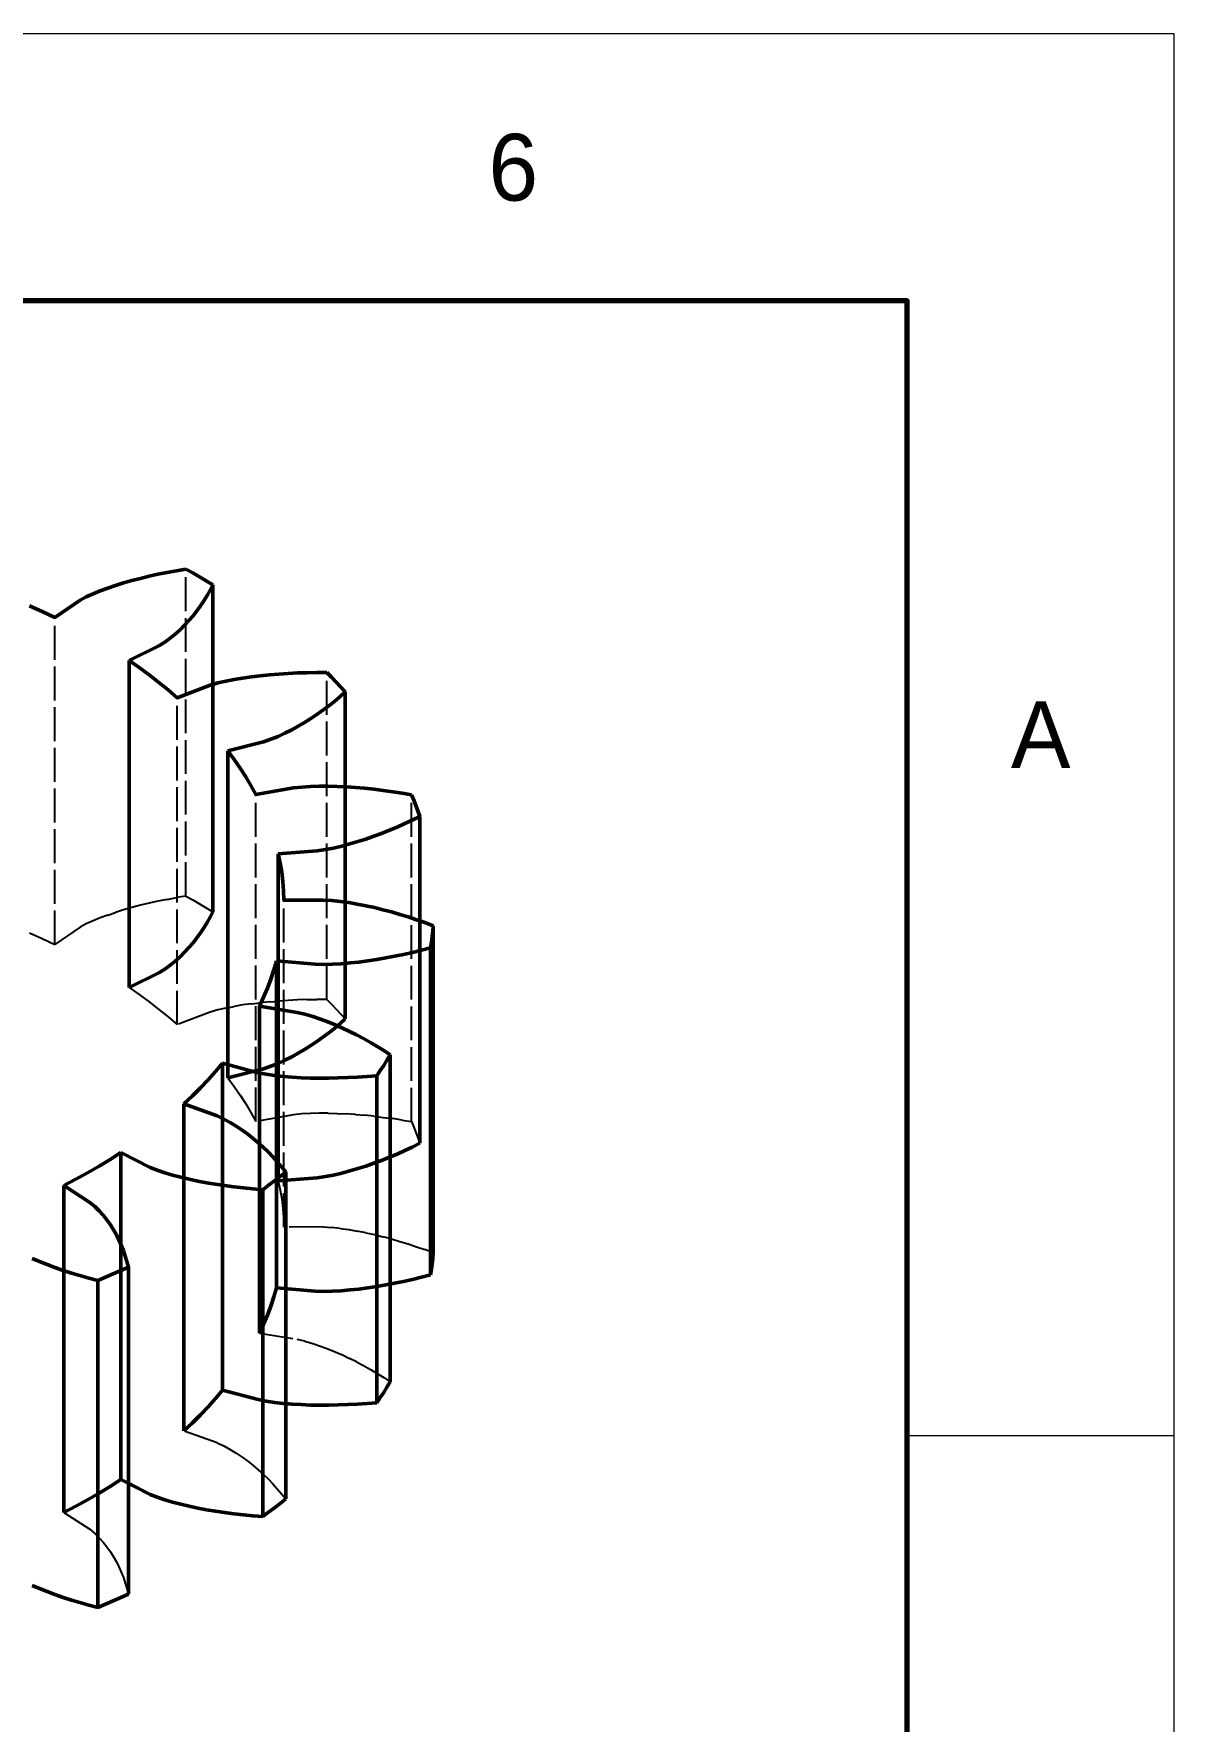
# Model space of a CAD drawing. Header units: millimetres. Extents: x 0 to 297, y 0 to 210.
# Drawn here: x 254.3 to 297, y 146.8 to 210 of the extents above; entities that cross this region are included whole.
import ezdxf
from ezdxf.enums import TextEntityAlignment as Align

# ---------------------------------------------------------------- set-up
doc = ezdxf.new("R2010")
doc.units = ezdxf.units.MM
doc.linetypes.add('DASHED', pattern=[1.524, 1.27, -0.254])
for name, color, linetype, lineweight in [('FINA', 7, 'CONTINUOUS', 18), ('NORMA', 7, 'CONTINUOUS', 70), ('OCULTA', 8, 'DASHED', 25), ('TEXTO', 7, 'CONTINUOUS', 25), ('VISIBLE', 7, 'CONTINUOUS', 50)]:
    doc.layers.add(name, color=color, linetype=linetype, lineweight=lineweight)

msp = doc.modelspace()

# ---------------------------------------------------------------- linework, layer by layer
at = {"layer": 'FINA'}
msp.add_line((287, 157.5), (297, 157.5), dxfattribs=at)
msp.add_lwpolyline([(0, 0), (297, 0), (297, 210), (0, 210)], close=True, dxfattribs=at)
at = {"layer": 'NORMA'}
msp.add_lwpolyline([(20, 10), (287, 10), (287, 200), (20, 200)], close=True, dxfattribs=at)
at = {"layer": 'OCULTA'}
for p, q in [((259.987, 177.702), (259.987, 189.95)), ((255.076, 175.887), (255.076, 188.134)), ((265.267, 173.827), (265.267, 186.075)), ((259.669, 172.885), (259.669, 185.132)), ((262.61, 169.257), (262.61, 181.504)), ((268.442, 169.251), (268.442, 181.498)), ((259.286, 177.576), (259.633, 177.641)), ((259.987, 177.702), (259.633, 177.641)), ((259.987, 177.702), (260.246, 177.558)), ((257.064, 176.991), (256.782, 176.887)), ((257.064, 176.991), (257.355, 177.089)), ((257.657, 177.182), (257.355, 177.089)), ((257.967, 177.27), (257.657, 177.182)), ((258.285, 177.354), (257.967, 177.27)), ((258.611, 177.432), (258.285, 177.354)), ((258.945, 177.507), (258.611, 177.432)), ((259.286, 177.576), (258.945, 177.507)), ((260.246, 177.558), (260.502, 177.412)), ((260.502, 177.412), (260.754, 177.265)), ((260.754, 177.265), (261.004, 177.115)), ((263.662, 165.298), (263.662, 177.545)), ((256.026, 176.532), (255.076, 175.887)), ((256.259, 176.66), (256.026, 176.532)), ((256.513, 176.777), (256.259, 176.66)), ((256.782, 176.887), (256.513, 176.777)), ((254.136, 176.325), (254.611, 176.109)), ((254.611, 176.109), (255.076, 175.887)), ((257.86, 174.28), (258.245, 174.011)), ((258.245, 174.011), (258.619, 173.737)), ((264.532, 173.821), (264.171, 173.809)), ((264.532, 173.821), (264.897, 173.827)), ((265.267, 173.827), (264.897, 173.827)), ((265.267, 173.827), (265.445, 173.647)), ((258.619, 173.737), (258.981, 173.458)), ((258.981, 173.458), (259.331, 173.174)), ((260.895, 173.349), (259.669, 172.885)), ((261.181, 173.434), (260.895, 173.349)), ((261.482, 173.505), (261.181, 173.434)), ((261.482, 173.505), (261.794, 173.567)), ((262.115, 173.621), (261.794, 173.567)), ((262.442, 173.668), (262.115, 173.621)), ((262.442, 173.668), (262.777, 173.708)), ((263.117, 173.742), (262.777, 173.708)), ((263.117, 173.742), (263.464, 173.77)), ((263.815, 173.792), (263.464, 173.77)), ((264.171, 173.809), (263.815, 173.792)), ((265.445, 173.647), (265.619, 173.466)), ((265.619, 173.466), (265.789, 173.283)), ((265.789, 173.283), (265.956, 173.099)), ((259.331, 173.174), (259.669, 172.885)), ((261.555, 170.89), (261.794, 170.569)), ((261.794, 170.569), (262.019, 170.246)), ((262.019, 170.246), (262.23, 169.919)), ((262.23, 169.919), (262.427, 169.589)), ((262.427, 169.589), (262.61, 169.257)), ((264.013, 169.503), (262.61, 169.257)), ((264.329, 169.538), (264.013, 169.503)), ((264.653, 169.557), (264.329, 169.538)), ((264.983, 169.566), (264.653, 169.557)), ((265.316, 169.565), (264.983, 169.566)), ((265.316, 169.565), (265.654, 169.557)), ((265.654, 169.557), (265.994, 169.541)), ((266.338, 169.519), (265.994, 169.541)), ((266.338, 169.519), (266.683, 169.489)), ((267.032, 169.454), (266.683, 169.489)), ((267.032, 169.454), (267.382, 169.412)), ((267.382, 169.412), (267.733, 169.364)), ((268.087, 169.31), (267.733, 169.364)), ((268.087, 169.31), (268.442, 169.251)), ((268.442, 169.251), (268.524, 169.049)), ((268.524, 169.049), (268.603, 168.846)), ((268.603, 168.846), (268.677, 168.643)), ((268.677, 168.643), (268.747, 168.44)), ((263.447, 167.036), (263.52, 166.69)), ((263.52, 166.69), (263.578, 166.342)), ((263.578, 166.342), (263.621, 165.995)), ((263.621, 165.995), (263.649, 165.646)), ((263.649, 165.646), (263.662, 165.298)), ((265.129, 165.306), (263.662, 165.298)), ((265.129, 165.306), (265.449, 165.288)), ((265.769, 165.254), (265.449, 165.288)), ((265.769, 165.254), (266.089, 165.208)), ((266.089, 165.208), (266.409, 165.154)), ((266.729, 165.091), (266.409, 165.154)), ((266.729, 165.091), (267.048, 165.02)), ((267.048, 165.02), (267.366, 164.942)), ((267.684, 164.858), (267.366, 164.942)), ((267.684, 164.858), (268.001, 164.767)), ((268.001, 164.767), (268.316, 164.67)), ((268.316, 164.67), (268.63, 164.567)), ((268.63, 164.567), (268.943, 164.458)), ((269.255, 164.343), (268.943, 164.458)), ((262.74, 161.328), (264.151, 161.097)), ((264.449, 161.028), (264.151, 161.097)), ((264.449, 161.028), (264.74, 160.943)), ((264.74, 160.943), (265.025, 160.847)), ((265.025, 160.847), (265.305, 160.742)), ((265.305, 160.742), (265.581, 160.63)), ((265.581, 160.63), (265.853, 160.511)), ((265.853, 160.511), (266.121, 160.384)), ((266.384, 160.252), (266.121, 160.384)), ((266.384, 160.252), (266.644, 160.113)), ((266.644, 160.113), (266.899, 159.969)), ((266.899, 159.969), (267.15, 159.819)), ((267.15, 159.819), (267.397, 159.663)), ((267.397, 159.663), (267.64, 159.502)), ((261.159, 157.217), (259.918, 157.669)), ((261.159, 157.217), (261.411, 157.103)), ((261.411, 157.103), (261.649, 156.974)), ((261.649, 156.974), (261.876, 156.836)), ((261.876, 156.836), (262.094, 156.69)), ((262.094, 156.69), (262.304, 156.537)), ((262.304, 156.537), (262.506, 156.378)), ((262.506, 156.378), (262.701, 156.213)), ((262.701, 156.213), (262.889, 156.043)), ((262.889, 156.043), (263.07, 155.868)), ((263.07, 155.868), (263.245, 155.688)), ((263.245, 155.688), (263.413, 155.503)), ((263.413, 155.503), (263.574, 155.314)), ((263.574, 155.314), (263.729, 155.12)), ((255.424, 154.617), (256.395, 153.982)), ((256.395, 153.982), (256.581, 153.831)), ((256.581, 153.831), (256.746, 153.668)), ((256.746, 153.668), (256.896, 153.499)), ((256.896, 153.499), (257.034, 153.324)), ((257.034, 153.324), (257.161, 153.143)), ((257.161, 153.143), (257.278, 152.957)), ((257.278, 152.957), (257.385, 152.768)), ((257.385, 152.768), (257.482, 152.574)), ((257.482, 152.574), (257.571, 152.376)), ((257.571, 152.376), (257.65, 152.175)), ((257.65, 152.175), (257.721, 151.97)), ((257.721, 151.97), (257.783, 151.763)), ((257.783, 151.763), (257.837, 151.552))]:
    msp.add_line(p, q, dxfattribs=at)
at = {"layer": 'VISIBLE'}
for p, q in [((258.611, 189.68), (258.285, 189.601)), ((258.285, 189.601), (258.611, 189.68)), ((258.945, 189.754), (258.611, 189.68)), ((258.611, 189.68), (258.945, 189.754)), ((258.611, 189.68), (258.611, 189.68)), ((259.286, 189.824), (258.945, 189.754)), ((258.945, 189.754), (259.286, 189.824)), ((258.945, 189.754), (258.945, 189.754)), ((259.286, 189.824), (259.633, 189.889)), ((259.286, 189.824), (259.633, 189.889)), ((259.286, 189.824), (259.286, 189.824)), ((259.987, 189.95), (259.633, 189.889)), ((259.633, 189.889), (259.987, 189.95)), ((259.633, 189.889), (259.633, 189.889)), ((259.987, 189.95), (260.246, 189.805)), ((259.987, 189.95), (259.987, 189.95)), ((259.987, 189.95), (259.987, 189.95)), ((259.987, 189.95), (260.246, 189.805)), ((260.246, 189.805), (260.502, 189.66)), ((260.246, 189.805), (260.246, 189.805)), ((260.246, 189.805), (260.502, 189.66)), ((260.502, 189.66), (260.754, 189.512)), ((260.502, 189.66), (260.502, 189.66)), ((260.502, 189.66), (260.754, 189.512)), ((256.513, 189.025), (256.259, 188.908)), ((256.259, 188.908), (256.513, 189.025)), ((256.782, 189.135), (256.513, 189.025)), ((256.513, 189.025), (256.782, 189.135)), ((256.513, 189.025), (256.513, 189.025)), ((257.064, 189.239), (256.782, 189.135)), ((256.782, 189.135), (257.064, 189.239)), ((256.782, 189.135), (256.782, 189.135)), ((257.064, 189.239), (257.355, 189.337)), ((257.064, 189.239), (257.355, 189.337)), ((257.064, 189.239), (257.064, 189.239)), ((257.657, 189.43), (257.355, 189.337)), ((257.355, 189.337), (257.657, 189.43)), ((257.355, 189.337), (257.355, 189.337)), ((257.967, 189.518), (257.657, 189.43)), ((257.657, 189.43), (257.967, 189.518)), ((257.657, 189.43), (257.657, 189.43)), ((258.285, 189.601), (257.967, 189.518)), ((257.967, 189.518), (258.285, 189.601)), ((257.967, 189.518), (257.967, 189.518)), ((258.285, 189.601), (258.285, 189.601)), ((260.754, 189.512), (261.004, 189.363)), ((260.754, 189.512), (260.754, 189.512)), ((260.754, 189.512), (261.004, 189.363)), ((260.899, 189.158), (260.786, 188.958)), ((261.004, 189.363), (260.899, 189.158)), ((261.004, 177.115), (261.004, 189.363)), ((261.004, 189.363), (261.004, 189.363)), ((261.004, 189.363), (261.004, 189.363)), ((261.004, 189.363), (261.004, 185.629)), ((254.136, 188.573), (254.611, 188.357)), ((254.293, 188.502), (254.293, 188.502)), ((254.293, 188.502), (254.293, 188.502)), ((254.293, 188.502), (254.293, 188.502)), ((254.293, 188.502), (254.293, 188.502)), ((254.293, 188.502), (254.293, 188.502)), ((254.293, 188.502), (254.293, 188.502)), ((254.293, 188.502), (254.293, 188.502)), ((254.293, 188.502), (254.293, 188.502)), ((254.293, 188.502), (254.293, 188.502)), ((254.293, 188.502), (254.293, 188.502)), ((254.293, 188.502), (254.293, 188.502)), ((254.293, 188.502), (254.293, 188.502)), ((254.293, 188.502), (254.611, 188.357)), ((256.026, 188.779), (255.076, 188.134)), ((255.076, 188.134), (256.026, 188.779)), ((256.259, 188.908), (256.026, 188.779)), ((256.026, 188.779), (256.259, 188.908)), ((256.026, 188.779), (256.026, 188.779)), ((256.259, 188.908), (256.259, 188.908)), ((260.401, 188.38), (260.256, 188.196)), ((260.537, 188.568), (260.401, 188.38)), ((260.665, 188.761), (260.537, 188.568)), ((260.786, 188.958), (260.665, 188.761)), ((254.611, 188.357), (255.076, 188.134)), ((254.611, 188.357), (254.611, 188.357)), ((254.611, 188.357), (255.076, 188.134)), ((255.076, 188.134), (255.076, 188.134)), ((255.076, 188.134), (255.076, 188.134)), ((255.076, 188.134), (255.076, 188.134)), ((255.076, 188.134), (255.076, 188.134)), ((255.076, 188.134), (255.076, 188.134)), ((255.076, 188.134), (255.076, 188.134)), ((255.076, 188.134), (255.076, 188.134)), ((255.076, 188.134), (255.076, 188.134)), ((255.076, 188.134), (255.076, 188.134)), ((255.076, 188.134), (255.076, 188.134)), ((255.076, 188.134), (255.076, 188.134)), ((259.943, 187.843), (259.772, 187.675)), ((260.104, 188.017), (259.943, 187.843)), ((260.256, 188.196), (260.104, 188.017)), ((259.199, 187.21), (258.977, 187.075)), ((259.402, 187.357), (259.199, 187.21)), ((259.593, 187.512), (259.402, 187.357)), ((259.772, 187.675), (259.593, 187.512)), ((258.977, 187.075), (257.86, 186.527)), ((257.86, 174.28), (257.86, 186.527)), ((257.86, 186.527), (258.245, 186.259)), ((258.245, 186.259), (258.619, 185.985)), ((258.619, 185.985), (258.981, 185.705)), ((262.115, 185.868), (261.794, 185.814)), ((261.794, 185.814), (262.115, 185.868)), ((262.442, 185.915), (262.115, 185.868)), ((262.115, 185.868), (262.442, 185.915)), ((262.115, 185.868), (262.115, 185.868)), ((262.442, 185.915), (262.777, 185.955)), ((262.442, 185.915), (262.777, 185.955)), ((262.442, 185.915), (262.442, 185.915)), ((263.117, 185.989), (262.777, 185.955)), ((262.777, 185.955), (263.117, 185.989)), ((262.777, 185.955), (262.777, 185.955)), ((263.117, 185.989), (263.464, 186.018)), ((263.117, 185.989), (263.464, 186.018)), ((263.117, 185.989), (263.117, 185.989)), ((263.815, 186.04), (263.464, 186.018)), ((263.464, 186.018), (263.815, 186.04)), ((263.464, 186.018), (263.464, 186.018)), ((264.171, 186.057), (263.815, 186.04)), ((263.815, 186.04), (264.171, 186.057)), ((263.815, 186.04), (263.815, 186.04)), ((264.532, 186.068), (264.171, 186.057)), ((264.171, 186.057), (264.532, 186.068)), ((264.171, 186.057), (264.171, 186.057)), ((264.532, 186.068), (264.897, 186.074)), ((264.532, 186.068), (264.897, 186.074)), ((264.532, 186.068), (264.532, 186.068)), ((265.267, 186.075), (264.897, 186.074)), ((264.897, 186.074), (265.267, 186.075)), ((264.897, 186.074), (264.897, 186.074)), ((265.267, 186.075), (265.445, 185.895)), ((265.267, 186.075), (265.267, 186.075)), ((265.267, 186.075), (265.267, 186.075)), ((265.267, 186.075), (265.445, 185.895)), ((265.445, 185.895), (265.619, 185.713)), ((265.445, 185.895), (265.445, 185.895)), ((265.445, 185.895), (265.619, 185.713)), ((258.981, 185.705), (259.331, 185.421)), ((259.331, 185.421), (259.669, 185.132)), ((260.895, 185.597), (259.669, 185.132)), ((261.181, 185.682), (260.895, 185.597)), ((261.004, 185.629), (261.181, 185.682)), ((261.004, 185.629), (261.004, 185.629)), ((261.004, 185.629), (261.004, 185.629)), ((261.004, 185.629), (261.004, 185.629)), ((261.004, 185.629), (261.004, 185.629)), ((261.004, 185.629), (261.004, 185.629)), ((261.004, 185.629), (261.004, 185.629)), ((261.004, 185.629), (261.004, 185.629)), ((261.004, 185.629), (261.004, 185.629)), ((261.004, 185.629), (261.004, 185.629)), ((261.004, 185.629), (261.004, 185.629)), ((261.004, 185.629), (261.004, 185.629)), ((261.004, 185.629), (261.004, 185.629)), ((261.004, 185.629), (261.004, 185.629)), ((261.004, 185.629), (261.004, 185.629)), ((261.004, 185.629), (261.004, 185.629)), ((261.004, 185.629), (261.004, 185.629)), ((261.004, 185.629), (261.004, 185.629)), ((261.004, 185.629), (261.004, 185.629)), ((261.004, 185.629), (261.004, 185.629)), ((261.482, 185.753), (261.181, 185.682)), ((261.181, 185.682), (261.482, 185.753)), ((261.181, 185.682), (261.181, 185.682)), ((261.482, 185.753), (261.794, 185.814)), ((261.482, 185.753), (261.794, 185.814)), ((261.482, 185.753), (261.482, 185.753)), ((261.794, 185.814), (261.794, 185.814)), ((265.619, 185.713), (265.789, 185.53)), ((265.619, 185.713), (265.619, 185.713)), ((265.619, 185.713), (265.789, 185.53)), ((265.956, 185.346), (265.755, 185.167)), ((265.789, 185.53), (265.956, 185.346)), ((265.789, 185.53), (265.789, 185.53)), ((265.789, 185.53), (265.956, 185.346)), ((265.956, 173.099), (265.956, 185.346)), ((265.956, 185.346), (265.956, 185.346)), ((265.956, 185.346), (265.956, 185.346)), ((265.956, 185.346), (265.956, 181.791)), ((265.12, 184.66), (264.897, 184.502)), ((265.337, 184.824), (265.12, 184.66)), ((265.549, 184.993), (265.337, 184.824)), ((265.755, 185.167), (265.549, 184.993)), ((264.196, 184.061), (263.951, 183.927)), ((264.435, 184.202), (264.196, 184.061)), ((264.669, 184.349), (264.435, 184.202)), ((264.897, 184.502), (264.669, 184.349)), ((262.895, 183.481), (261.555, 183.137)), ((263.174, 183.574), (262.895, 183.481)), ((263.44, 183.682), (263.174, 183.574)), ((263.699, 183.801), (263.44, 183.682)), ((263.951, 183.927), (263.699, 183.801)), ((261.555, 170.89), (261.555, 183.137)), ((261.555, 183.137), (261.794, 182.817)), ((261.794, 182.817), (262.019, 182.493)), ((262.019, 182.493), (262.23, 182.166)), ((262.23, 182.166), (262.427, 181.837)), ((262.427, 181.837), (262.61, 181.504)), ((264.013, 181.751), (262.61, 181.504)), ((264.329, 181.786), (264.013, 181.751)), ((264.653, 181.805), (264.329, 181.786)), ((264.983, 181.813), (264.653, 181.805)), ((265.316, 181.813), (264.983, 181.813)), ((265.316, 181.813), (265.654, 181.804)), ((265.654, 181.804), (265.994, 181.789)), ((265.956, 181.791), (265.956, 181.791)), ((265.956, 181.791), (265.956, 181.79)), ((265.956, 181.79), (265.956, 181.79)), ((265.956, 181.79), (265.956, 181.79)), ((265.956, 181.79), (265.956, 181.79)), ((265.956, 181.79), (265.956, 181.79)), ((265.956, 181.79), (265.956, 181.79)), ((265.956, 181.79), (265.956, 181.79)), ((265.956, 181.79), (265.956, 181.79)), ((265.956, 181.79), (265.956, 181.79)), ((265.956, 181.79), (265.956, 181.79)), ((265.956, 181.79), (265.956, 181.79)), ((265.956, 181.79), (265.956, 181.79)), ((265.956, 181.79), (265.956, 181.79)), ((265.956, 181.79), (265.956, 181.79)), ((265.956, 181.79), (265.956, 181.79)), ((265.956, 181.79), (265.994, 181.789)), ((266.338, 181.766), (265.994, 181.789)), ((265.994, 181.789), (265.994, 181.789)), ((265.994, 181.789), (266.338, 181.766)), ((266.338, 181.766), (266.683, 181.737)), ((266.338, 181.766), (266.338, 181.766)), ((266.338, 181.766), (266.683, 181.737)), ((267.032, 181.701), (266.683, 181.737)), ((266.683, 181.737), (266.683, 181.737)), ((266.683, 181.737), (267.032, 181.701)), ((267.032, 181.701), (267.382, 181.659)), ((267.032, 181.701), (267.032, 181.701)), ((267.032, 181.701), (267.382, 181.659)), ((267.382, 181.659), (267.733, 181.611)), ((267.382, 181.659), (267.382, 181.659)), ((267.382, 181.659), (267.733, 181.611)), ((268.087, 181.558), (267.733, 181.611)), ((267.733, 181.611), (267.733, 181.611)), ((267.733, 181.611), (268.087, 181.558)), ((268.087, 181.558), (268.442, 181.498)), ((268.087, 181.558), (268.087, 181.558)), ((268.087, 181.558), (268.442, 181.498)), ((268.442, 181.498), (268.524, 181.296)), ((268.442, 181.498), (268.442, 181.498)), ((268.442, 181.498), (268.442, 181.498)), ((268.442, 181.498), (268.524, 181.296)), ((268.524, 181.296), (268.603, 181.094)), ((268.524, 181.296), (268.524, 181.296)), ((268.524, 181.296), (268.603, 181.094)), ((268.603, 181.094), (268.677, 180.891)), ((268.603, 181.094), (268.603, 181.094)), ((268.603, 181.094), (268.677, 180.891)), ((268.677, 180.891), (268.747, 180.687)), ((268.677, 180.891), (268.677, 180.891)), ((268.677, 180.891), (268.747, 180.687)), ((267.61, 180.165), (267.319, 180.049)), ((267.899, 180.287), (267.61, 180.165)), ((268.184, 180.415), (267.899, 180.287)), ((268.467, 180.548), (268.184, 180.415)), ((268.747, 180.687), (268.467, 180.548)), ((268.747, 168.44), (268.747, 180.687)), ((268.747, 180.687), (268.747, 180.687)), ((268.747, 180.687), (268.747, 180.687)), ((268.747, 180.687), (268.747, 176.774)), ((265.827, 179.571), (265.522, 179.5)), ((266.131, 179.652), (265.827, 179.571)), ((266.431, 179.74), (266.131, 179.652)), ((266.73, 179.836), (266.431, 179.74)), ((267.026, 179.939), (266.73, 179.836)), ((267.319, 180.049), (267.026, 179.939)), ((263.447, 179.283), (264.901, 179.396)), ((263.447, 167.036), (263.447, 179.283)), ((263.447, 179.283), (263.52, 178.937)), ((263.52, 178.937), (263.578, 178.59)), ((265.213, 179.44), (264.901, 179.396)), ((265.522, 179.5), (265.213, 179.44)), ((263.578, 178.59), (263.621, 178.242)), ((263.621, 178.242), (263.649, 177.894)), ((263.649, 177.894), (263.662, 177.545)), ((261.004, 177.115), (260.899, 176.911)), ((265.129, 177.553), (263.662, 177.545)), ((265.129, 177.553), (265.449, 177.535)), ((265.769, 177.501), (265.449, 177.535)), ((265.769, 177.501), (266.089, 177.456)), ((266.089, 177.456), (266.409, 177.401)), ((266.729, 177.338), (266.409, 177.401)), ((266.729, 177.338), (267.048, 177.267)), ((267.048, 177.267), (267.366, 177.19)), ((267.684, 177.105), (267.366, 177.19)), ((267.684, 177.105), (268.001, 177.015)), ((268.001, 177.015), (268.316, 176.918)), ((260.665, 176.513), (260.537, 176.321)), ((260.786, 176.71), (260.665, 176.513)), ((260.899, 176.911), (260.786, 176.71)), ((268.316, 176.918), (268.63, 176.814)), ((268.63, 176.814), (268.943, 176.706)), ((268.747, 176.774), (268.747, 176.774)), ((268.747, 176.774), (268.747, 176.774)), ((268.747, 176.774), (268.747, 176.774)), ((268.747, 176.774), (268.747, 176.774)), ((268.747, 176.774), (268.747, 176.774)), ((268.747, 176.774), (268.747, 176.774)), ((268.747, 176.774), (268.747, 176.774)), ((268.747, 176.774), (268.747, 176.774)), ((268.747, 176.774), (268.747, 176.774)), ((268.747, 176.774), (268.747, 176.774)), ((268.747, 176.774), (268.747, 176.774)), ((268.747, 176.774), (268.747, 176.774)), ((268.747, 176.774), (268.747, 176.774)), ((268.747, 176.774), (268.943, 176.706)), ((269.255, 176.591), (268.943, 176.706)), ((268.943, 176.706), (268.943, 176.706)), ((268.943, 176.706), (269.255, 176.591)), ((269.235, 176.384), (269.212, 176.177)), ((269.255, 176.591), (269.235, 176.384)), ((269.255, 164.343), (269.255, 176.591)), ((269.255, 176.591), (269.255, 176.591)), ((269.255, 176.591), (269.255, 176.591)), ((269.255, 176.591), (269.255, 164.343)), ((260.104, 175.77), (259.943, 175.596)), ((260.256, 175.949), (260.104, 175.77)), ((260.401, 176.132), (260.256, 175.949)), ((260.537, 176.321), (260.401, 176.132)), ((269.152, 175.763), (268.816, 175.675)), ((269.184, 175.97), (269.152, 175.763)), ((269.152, 163.515), (269.152, 175.763)), ((269.212, 176.177), (269.184, 175.97)), ((259.402, 175.109), (259.199, 174.962)), ((259.593, 175.265), (259.402, 175.109)), ((259.772, 175.427), (259.593, 175.265)), ((259.943, 175.596), (259.772, 175.427)), ((263.381, 175.278), (263.282, 174.934)), ((263.381, 163.03), (263.381, 175.278)), ((264.831, 175.149), (263.381, 175.278)), ((265.152, 175.141), (264.831, 175.149)), ((265.478, 175.148), (265.152, 175.141)), ((265.806, 175.167), (265.478, 175.148)), ((266.136, 175.195), (265.806, 175.167)), ((266.468, 175.231), (266.136, 175.195)), ((266.801, 175.274), (266.468, 175.231)), ((267.135, 175.325), (266.801, 175.274)), ((267.135, 175.325), (267.471, 175.383)), ((267.806, 175.446), (267.471, 175.383)), ((268.143, 175.517), (267.806, 175.446)), ((268.479, 175.593), (268.143, 175.517)), ((268.816, 175.675), (268.479, 175.593)), ((258.977, 174.828), (257.86, 174.28)), ((259.199, 174.962), (258.977, 174.828)), ((263.169, 174.591), (263.04, 174.251)), ((263.282, 174.934), (263.169, 174.591)), ((262.897, 173.912), (262.74, 173.575)), ((263.04, 174.251), (262.897, 173.912)), ((262.74, 161.328), (262.74, 173.575)), ((262.74, 173.575), (264.151, 173.344)), ((264.449, 173.275), (264.151, 173.344)), ((264.449, 173.275), (264.74, 173.19)), ((264.74, 173.19), (265.025, 173.094)), ((265.025, 173.094), (265.305, 172.99)), ((265.337, 172.577), (265.12, 172.413)), ((265.305, 172.99), (265.581, 172.878)), ((265.549, 172.746), (265.337, 172.577)), ((265.755, 172.92), (265.549, 172.746)), ((265.581, 172.878), (265.853, 172.758)), ((265.956, 173.099), (265.755, 172.92)), ((265.853, 172.758), (266.121, 172.632)), ((266.384, 172.499), (266.121, 172.632)), ((264.435, 171.954), (264.196, 171.813)), ((264.669, 172.101), (264.435, 171.954)), ((264.897, 172.254), (264.669, 172.101)), ((265.12, 172.413), (264.897, 172.254)), ((266.384, 172.499), (266.644, 172.36)), ((266.644, 172.36), (266.899, 172.216)), ((266.899, 172.216), (267.15, 172.066)), ((267.15, 172.066), (267.397, 171.911)), ((261.364, 171.445), (261.101, 171.131)), ((261.364, 159.198), (261.364, 171.445)), ((261.364, 171.445), (262.692, 171.086)), ((263.174, 171.327), (262.895, 171.234)), ((263.44, 171.435), (263.174, 171.327)), ((263.699, 171.553), (263.44, 171.435)), ((263.951, 171.68), (263.699, 171.553)), ((264.196, 171.813), (263.951, 171.68)), ((267.397, 171.359), (267.269, 171.165)), ((267.397, 171.911), (267.64, 171.75)), ((267.52, 171.554), (267.397, 171.359)), ((267.64, 171.75), (267.52, 171.554)), ((267.64, 159.502), (267.64, 171.75)), ((260.825, 170.821), (260.535, 170.515)), ((261.101, 171.131), (260.825, 170.821)), ((262.895, 171.234), (261.555, 170.89)), ((262.996, 171.026), (262.692, 171.086)), ((262.996, 171.026), (263.312, 170.98)), ((263.312, 170.98), (263.636, 170.945)), ((263.967, 170.918), (263.636, 170.945)), ((263.967, 170.918), (264.303, 170.898)), ((264.644, 170.886), (264.303, 170.898)), ((264.644, 170.886), (264.989, 170.88)), ((265.339, 170.881), (264.989, 170.88)), ((265.339, 170.881), (265.692, 170.887)), ((266.049, 170.9), (265.692, 170.887)), ((266.049, 170.9), (266.409, 170.918)), ((266.772, 170.942), (266.409, 170.918)), ((267.138, 170.972), (266.772, 170.942)), ((267.269, 171.165), (267.138, 170.972)), ((267.138, 158.725), (267.138, 170.972)), ((260.233, 170.213), (259.918, 169.916)), ((260.535, 170.515), (260.233, 170.213)), ((259.918, 157.669), (259.918, 169.916)), ((261.159, 169.465), (259.918, 169.916)), ((261.159, 169.465), (261.411, 169.35)), ((261.411, 169.35), (261.649, 169.221)), ((261.649, 169.221), (261.876, 169.083)), ((261.876, 169.083), (262.094, 168.937)), ((262.094, 168.937), (262.304, 168.784)), ((262.304, 168.784), (262.506, 168.626)), ((262.506, 168.626), (262.701, 168.461)), ((262.701, 168.461), (262.889, 168.291)), ((262.889, 168.291), (263.07, 168.116)), ((268.184, 168.167), (267.899, 168.039)), ((268.467, 168.301), (268.184, 168.167)), ((268.747, 168.44), (268.467, 168.301)), ((256.736, 167.585), (256.309, 167.339)), ((257.153, 167.838), (256.736, 167.585)), ((257.558, 168.096), (257.153, 167.838)), ((257.558, 155.849), (257.558, 168.096)), ((257.558, 168.096), (258.657, 167.536)), ((258.657, 167.536), (258.919, 167.428)), ((263.07, 168.116), (263.245, 167.935)), ((263.245, 167.935), (263.413, 167.751)), ((263.413, 167.751), (263.574, 167.561)), ((263.574, 167.561), (263.729, 167.368)), ((266.73, 167.589), (266.431, 167.493)), ((267.026, 167.692), (266.73, 167.589)), ((267.319, 167.801), (267.026, 167.692)), ((267.61, 167.917), (267.319, 167.801)), ((267.899, 168.039), (267.61, 167.917)), ((255.872, 167.098), (255.424, 166.864)), ((256.309, 167.339), (255.872, 167.098)), ((258.919, 167.428), (259.2, 167.333)), ((259.2, 167.333), (259.494, 167.246)), ((259.798, 167.167), (259.494, 167.246)), ((259.798, 167.167), (260.111, 167.093)), ((260.111, 167.093), (260.432, 167.026)), ((260.432, 167.026), (260.761, 166.964)), ((260.761, 166.964), (261.096, 166.908)), ((261.096, 166.908), (261.439, 166.857)), ((263.305, 167.032), (263.088, 166.867)), ((263.518, 167.199), (263.305, 167.032)), ((263.447, 167.036), (264.901, 167.148)), ((263.729, 167.368), (263.518, 167.199)), ((263.729, 155.12), (263.729, 167.368)), ((265.213, 167.192), (264.901, 167.148)), ((265.522, 167.252), (265.213, 167.192)), ((265.827, 167.324), (265.522, 167.252)), ((266.131, 167.404), (265.827, 167.324)), ((266.431, 167.493), (266.131, 167.404)), ((255.424, 154.617), (255.424, 166.864)), ((255.424, 166.864), (256.395, 166.229)), ((261.787, 166.811), (261.439, 166.857)), ((262.141, 166.77), (261.787, 166.811)), ((262.502, 166.734), (262.141, 166.77)), ((262.867, 166.703), (262.502, 166.734)), ((263.088, 166.867), (262.867, 166.703)), ((262.867, 154.456), (262.867, 166.703)), ((256.395, 166.229), (256.581, 166.078)), ((256.581, 166.078), (256.746, 165.916)), ((256.746, 165.916), (256.896, 165.746)), ((256.896, 165.746), (257.034, 165.571)), ((257.034, 165.571), (257.161, 165.39)), ((257.161, 165.39), (257.278, 165.205)), ((257.278, 165.205), (257.385, 165.015)), ((257.385, 165.015), (257.482, 164.821)), ((257.482, 164.821), (257.571, 164.624)), ((257.571, 164.624), (257.65, 164.423)), ((257.65, 164.423), (257.721, 164.218)), ((269.255, 164.343), (269.235, 164.136)), ((269.255, 164.343), (269.235, 164.136)), ((269.255, 164.343), (269.255, 164.343)), ((254.232, 164.124), (254.507, 164.008)), ((254.792, 163.895), (254.507, 164.008)), ((254.792, 163.895), (255.087, 163.786)), ((255.087, 163.786), (255.391, 163.682)), ((257.837, 163.799), (257.553, 163.672)), ((257.721, 164.218), (257.783, 164.01)), ((257.783, 164.01), (257.837, 163.799)), ((257.837, 151.552), (257.837, 163.799)), ((269.184, 163.722), (269.152, 163.515)), ((269.184, 163.722), (269.152, 163.515)), ((269.212, 163.929), (269.184, 163.722)), ((269.212, 163.929), (269.184, 163.722)), ((269.184, 163.722), (269.184, 163.722)), ((269.235, 164.136), (269.212, 163.929)), ((269.235, 164.136), (269.212, 163.929)), ((269.212, 163.929), (269.212, 163.929)), ((269.235, 164.136), (269.235, 164.136)), ((255.391, 163.682), (255.703, 163.581)), ((255.703, 163.581), (256.023, 163.484)), ((256.351, 163.391), (256.023, 163.484)), ((256.351, 163.391), (256.686, 163.302)), ((256.978, 163.423), (256.686, 163.302)), ((256.686, 151.054), (256.686, 163.302)), ((257.267, 163.546), (256.978, 163.423)), ((257.553, 163.672), (257.267, 163.546)), ((267.135, 163.078), (266.801, 163.027)), ((267.135, 163.078), (267.471, 163.135)), ((267.806, 163.199), (267.471, 163.135)), ((267.806, 163.199), (267.64, 163.167)), ((267.64, 163.167), (267.64, 163.167)), ((267.64, 163.167), (267.64, 163.167)), ((267.64, 163.167), (267.64, 163.167)), ((267.64, 163.167), (267.64, 163.167)), ((267.64, 163.167), (267.64, 163.167)), ((267.64, 163.167), (267.64, 163.167)), ((267.64, 163.167), (267.64, 163.167)), ((267.64, 163.167), (267.64, 163.167)), ((267.64, 163.167), (267.64, 163.167)), ((267.64, 163.167), (267.64, 163.167)), ((267.64, 163.167), (267.64, 163.167)), ((267.64, 163.167), (267.64, 163.167)), ((267.64, 163.167), (267.64, 163.167)), ((267.64, 163.167), (267.64, 163.167)), ((267.64, 163.167), (267.64, 159.502)), ((268.143, 163.269), (267.806, 163.199)), ((268.143, 163.269), (267.806, 163.199)), ((267.806, 163.199), (267.806, 163.199)), ((268.479, 163.345), (268.143, 163.269)), ((268.479, 163.345), (268.143, 163.269)), ((268.143, 163.269), (268.143, 163.269)), ((268.816, 163.428), (268.479, 163.345)), ((268.816, 163.428), (268.479, 163.345)), ((268.479, 163.345), (268.479, 163.345)), ((269.152, 163.515), (268.816, 163.428)), ((269.152, 163.515), (268.816, 163.428)), ((268.816, 163.428), (268.816, 163.428)), ((269.152, 163.515), (269.152, 163.515)), ((269.152, 163.515), (269.152, 163.515)), ((263.282, 162.686), (263.169, 162.344)), ((263.381, 163.03), (263.282, 162.686)), ((264.831, 162.902), (263.381, 163.03)), ((265.152, 162.893), (264.831, 162.902)), ((265.478, 162.901), (265.152, 162.893)), ((265.806, 162.919), (265.478, 162.901)), ((266.136, 162.947), (265.806, 162.919)), ((266.468, 162.983), (266.136, 162.947)), ((266.801, 163.027), (266.468, 162.983)), ((263.04, 162.003), (262.897, 161.664)), ((263.169, 162.344), (263.04, 162.003)), ((262.897, 161.664), (262.74, 161.328)), ((267.52, 159.307), (267.397, 159.112)), ((267.52, 159.307), (267.397, 159.112)), ((267.64, 159.502), (267.52, 159.307)), ((267.52, 159.307), (267.52, 159.307)), ((267.64, 159.502), (267.52, 159.307)), ((267.64, 159.502), (267.64, 159.502)), ((267.64, 159.502), (267.64, 159.502)), ((261.101, 158.884), (260.825, 158.574)), ((261.364, 159.198), (261.101, 158.884)), ((261.364, 159.198), (262.692, 158.839)), ((262.996, 158.778), (262.692, 158.839)), ((262.996, 158.778), (263.312, 158.733)), ((263.312, 158.733), (263.636, 158.697)), ((263.967, 158.67), (263.636, 158.697)), ((263.967, 158.67), (263.729, 158.69)), ((263.729, 158.69), (263.729, 158.69)), ((263.729, 158.69), (263.729, 158.69)), ((263.729, 158.69), (263.729, 158.69)), ((263.729, 158.69), (263.729, 158.69)), ((263.729, 158.69), (263.729, 158.69)), ((263.729, 158.69), (263.729, 158.69)), ((263.729, 158.69), (263.729, 158.69)), ((263.729, 158.69), (263.729, 158.69)), ((263.729, 158.69), (263.729, 158.69)), ((263.729, 158.69), (263.729, 158.69)), ((263.729, 158.69), (263.729, 158.69)), ((263.729, 158.69), (263.729, 158.69)), ((263.729, 158.69), (263.729, 158.69)), ((263.729, 158.69), (263.729, 158.69)), ((263.729, 158.69), (263.729, 158.69)), ((263.729, 158.69), (263.729, 158.69)), ((263.729, 158.69), (263.729, 158.69)), ((263.729, 158.69), (263.729, 155.12)), ((263.967, 158.67), (264.303, 158.651)), ((264.303, 158.651), (263.967, 158.67)), ((263.967, 158.67), (263.967, 158.67)), ((264.644, 158.638), (264.303, 158.651)), ((264.644, 158.638), (264.303, 158.651)), ((264.303, 158.651), (264.303, 158.651)), ((266.049, 158.653), (265.692, 158.64)), ((266.049, 158.653), (265.692, 158.64)), ((266.049, 158.653), (266.409, 158.671)), ((266.409, 158.671), (266.049, 158.653)), ((266.049, 158.653), (266.049, 158.653)), ((266.772, 158.695), (266.409, 158.671)), ((266.772, 158.695), (266.409, 158.671)), ((266.409, 158.671), (266.409, 158.671)), ((267.138, 158.725), (266.772, 158.695)), ((267.138, 158.725), (266.772, 158.695)), ((266.772, 158.695), (266.772, 158.695)), ((267.269, 158.918), (267.138, 158.725)), ((267.269, 158.918), (267.138, 158.725)), ((267.138, 158.725), (267.138, 158.725)), ((267.138, 158.725), (267.138, 158.725)), ((267.397, 159.112), (267.269, 158.918)), ((267.397, 159.112), (267.269, 158.918)), ((267.269, 158.918), (267.269, 158.918)), ((267.397, 159.112), (267.397, 159.112)), ((260.535, 158.268), (260.233, 157.966)), ((260.825, 158.574), (260.535, 158.268)), ((264.644, 158.638), (264.989, 158.633)), ((264.989, 158.633), (264.644, 158.638)), ((264.644, 158.638), (264.644, 158.638)), ((265.339, 158.633), (264.989, 158.633)), ((265.339, 158.633), (264.989, 158.633)), ((264.989, 158.633), (264.989, 158.633)), ((265.339, 158.633), (265.692, 158.64)), ((265.692, 158.64), (265.339, 158.633)), ((265.339, 158.633), (265.339, 158.633)), ((265.692, 158.64), (265.692, 158.64)), ((260.233, 157.966), (259.918, 157.669)), ((257.153, 155.59), (256.736, 155.338)), ((257.558, 155.849), (257.153, 155.59)), ((257.558, 155.849), (258.657, 155.288)), ((258.657, 155.288), (257.837, 155.707)), ((257.837, 155.707), (257.837, 155.707)), ((257.837, 155.707), (257.837, 155.707)), ((257.837, 155.707), (257.837, 155.707)), ((257.837, 155.707), (257.837, 155.707)), ((257.837, 155.707), (257.837, 155.707)), ((257.837, 155.707), (257.837, 155.707)), ((257.837, 155.707), (257.837, 155.707)), ((257.837, 155.707), (257.837, 155.707)), ((257.837, 155.707), (257.837, 155.707)), ((257.837, 155.707), (257.837, 155.707)), ((257.837, 155.707), (257.837, 155.707)), ((257.837, 155.707), (257.837, 155.707)), ((257.837, 155.707), (257.837, 155.707)), ((257.837, 155.707), (257.837, 155.707)), ((257.837, 155.707), (257.837, 155.707)), ((257.837, 155.707), (257.837, 155.707)), ((257.837, 155.707), (257.837, 155.707)), ((257.837, 155.707), (257.837, 155.707)), ((257.837, 155.707), (257.837, 155.707)), ((257.837, 155.707), (257.837, 155.707)), ((257.837, 155.707), (257.837, 155.707)), ((257.837, 155.707), (257.837, 151.552)), ((256.309, 155.091), (255.872, 154.851)), ((256.736, 155.338), (256.309, 155.091)), ((258.657, 155.288), (258.919, 155.181)), ((258.919, 155.181), (258.657, 155.288)), ((258.657, 155.288), (258.657, 155.288)), ((258.919, 155.181), (259.2, 155.085)), ((259.2, 155.085), (258.919, 155.181)), ((258.919, 155.181), (258.919, 155.181)), ((259.2, 155.085), (259.494, 154.999)), ((259.494, 154.999), (259.2, 155.085)), ((259.2, 155.085), (259.2, 155.085)), ((259.798, 154.919), (259.494, 154.999)), ((259.798, 154.919), (259.494, 154.999)), ((259.494, 154.999), (259.494, 154.999)), ((259.798, 154.919), (260.111, 154.846)), ((260.111, 154.846), (259.798, 154.919)), ((259.798, 154.919), (259.798, 154.919)), ((263.518, 154.952), (263.305, 154.785)), ((263.518, 154.952), (263.305, 154.785)), ((263.729, 155.12), (263.518, 154.952)), ((263.729, 155.12), (263.518, 154.952)), ((263.518, 154.952), (263.518, 154.952)), ((263.729, 155.12), (263.729, 155.12)), ((263.729, 155.12), (263.729, 155.12)), ((255.872, 154.851), (255.424, 154.617)), ((260.111, 154.846), (260.432, 154.779)), ((260.432, 154.779), (260.111, 154.846)), ((260.111, 154.846), (260.111, 154.846)), ((260.432, 154.779), (260.761, 154.717)), ((260.761, 154.717), (260.432, 154.779)), ((260.432, 154.779), (260.432, 154.779)), ((260.761, 154.717), (261.096, 154.661)), ((261.096, 154.661), (260.761, 154.717)), ((260.761, 154.717), (260.761, 154.717)), ((261.096, 154.661), (261.439, 154.609)), ((261.439, 154.609), (261.096, 154.661)), ((261.096, 154.661), (261.096, 154.661)), ((261.787, 154.564), (261.439, 154.609)), ((261.787, 154.564), (261.439, 154.609)), ((261.439, 154.609), (261.439, 154.609)), ((262.141, 154.523), (261.787, 154.564)), ((262.141, 154.523), (261.787, 154.564)), ((261.787, 154.564), (261.787, 154.564)), ((262.502, 154.487), (262.141, 154.523)), ((262.502, 154.487), (262.141, 154.523)), ((262.141, 154.523), (262.141, 154.523)), ((262.867, 154.456), (262.502, 154.487)), ((262.867, 154.456), (262.502, 154.487)), ((262.502, 154.487), (262.502, 154.487)), ((263.088, 154.62), (262.867, 154.456)), ((263.088, 154.62), (262.867, 154.456)), ((262.867, 154.456), (262.867, 154.456)), ((262.867, 154.456), (262.867, 154.456)), ((263.305, 154.785), (263.088, 154.62)), ((263.305, 154.785), (263.088, 154.62)), ((263.088, 154.62), (263.088, 154.62)), ((263.305, 154.785), (263.305, 154.785)), ((254.232, 151.877), (254.507, 151.76)), ((254.507, 151.76), (254.232, 151.877)), ((254.792, 151.647), (254.507, 151.76)), ((254.792, 151.647), (254.507, 151.76)), ((254.507, 151.76), (254.507, 151.76)), ((254.792, 151.647), (255.087, 151.539)), ((255.087, 151.539), (254.792, 151.647)), ((254.792, 151.647), (254.792, 151.647)), ((255.087, 151.539), (255.391, 151.434)), ((255.391, 151.434), (255.087, 151.539)), ((255.087, 151.539), (255.087, 151.539)), ((255.391, 151.434), (255.703, 151.333)), ((255.703, 151.333), (255.391, 151.434)), ((255.391, 151.434), (255.391, 151.434)), ((255.703, 151.333), (256.023, 151.236)), ((256.023, 151.236), (255.703, 151.333)), ((255.703, 151.333), (255.703, 151.333)), ((256.351, 151.143), (256.023, 151.236)), ((256.351, 151.143), (256.023, 151.236)), ((256.023, 151.236), (256.023, 151.236)), ((256.351, 151.143), (256.686, 151.054)), ((256.686, 151.054), (256.351, 151.143)), ((256.351, 151.143), (256.351, 151.143)), ((256.978, 151.176), (256.686, 151.054)), ((256.978, 151.176), (256.686, 151.054)), ((257.267, 151.299), (256.978, 151.176)), ((257.267, 151.299), (256.978, 151.176)), ((257.553, 151.424), (257.267, 151.299)), ((257.553, 151.424), (257.267, 151.299)), ((257.837, 151.552), (257.553, 151.424)), ((257.837, 151.552), (257.553, 151.424)), ((257.837, 151.552), (257.837, 151.552)), ((257.837, 151.552), (257.837, 151.552)), ((256.686, 151.054), (256.686, 151.054)), ((256.686, 151.054), (256.686, 151.054))]:
    msp.add_line(p, q, dxfattribs=at)

# ---------------------------------------------------------------- texts
at = {"layer": 'TEXTO'}
for s, p in [('6', (272.25, 205)), ('A', (292, 183.75))]:
    msp.add_text(s, height=2.5, dxfattribs=at).set_placement(p, align=Align.MIDDLE_CENTER)

doc.saveas('drawing.dxf')
